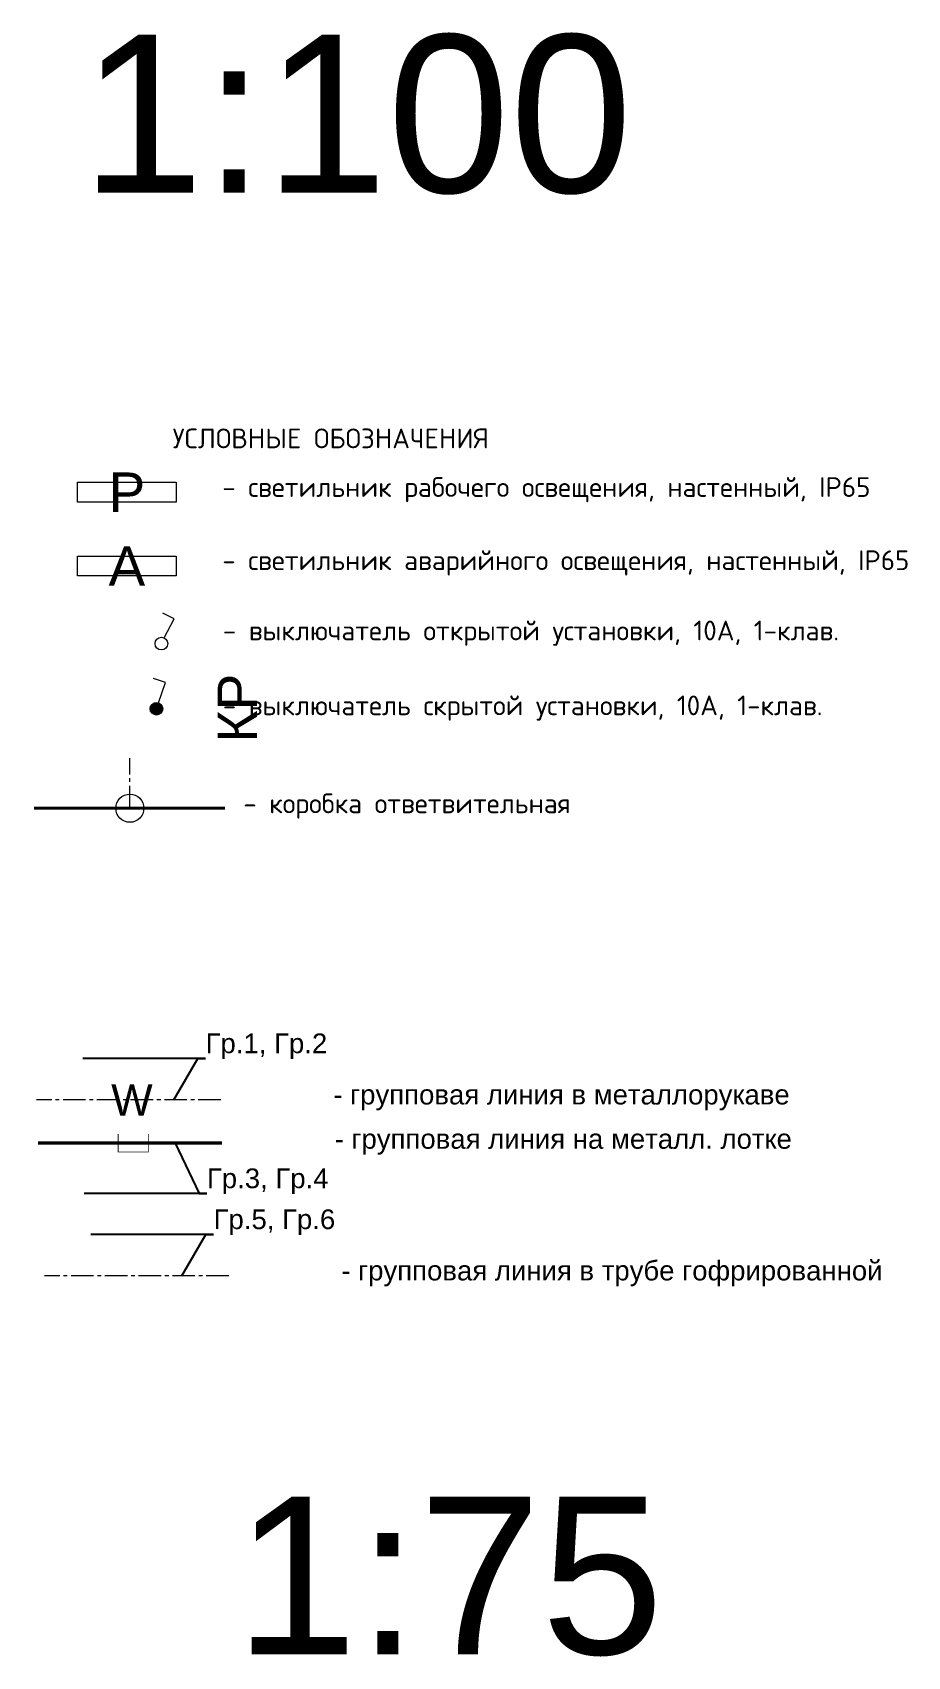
# Model space of a CAD drawing. Header units: millimetres. Extents: x -7047 to 653546, y -441812 to -147059.
# Drawn here: x 297678 to 308776, y -247826 to -227234 of the extents above; entities that cross this region are included whole.
import ezdxf
from ezdxf import colors
from ezdxf.entities.mleader import LeaderData, LeaderLine
from ezdxf.math import Vec2, Vec3

# ---------------------------------------------------------------- set-up
doc = ezdxf.new("R2010")
doc.units = ezdxf.units.MM
doc.linetypes.add('PHANTOM2', pattern=[31.75, 15.875, -3.175, 3.175, -3.175, 3.175, -3.175])
doc.linetypes.add('осевая2', pattern=[28.575, 19.05, -3.175, 3.175, -3.175])
for name, color, linetype, lineweight in [('$Osveshenie', 240, 'Continuous', 15), ('$Оbорудование', 173, 'Continuous', 20), ('Выключатель одноклавишный защищенный открытый', 5, 'Continuous', 15), ('ЭОМ_схема_т', 7, 'Continuous', 25)]:
    doc.layers.add(name, color=color, linetype=linetype, lineweight=lineweight)
doc.layers.add('$TEXT', color=250, linetype='Continuous')
doc.layers.add('1 этаж', color=7, linetype='Continuous')
doc.styles.add('Arial Annotative', font='arial.ttf', dxfattribs={"height": 2.5})
doc.styles.add('Arial-0', font='arial.ttf')
doc.styles.add('Анно2.0', font='arial.ttf', dxfattribs={"height": 2})
doc.styles.add('Аннот2.5', font='arial.ttf', dxfattribs={"height": 2.5})
doc.styles.add('ГОСТ', font='isocpeur.ttf')

# ---------------------------------------------------------------- blocks, each defined once
blk = doc.blocks.new('_None')

msp = doc.modelspace()

# ---------------------------------------------------------------- hatches: boundary and pattern name
at = {"layer": 'Выключатель одноклавишный защищенный открытый'}
h = msp.add_hatch(color=7, dxfattribs=at)
edge = h.paths.add_edge_path()
edge.add_arc((299250.3, -235809.1), 80, 0, 360)

# ---------------------------------------------------------------- linework, layer by layer
at = {"layer": '$Osveshenie', "color": 7}
for p, q in [((299474.8, -234669.7), (299332.8, -234596.1)), ((299350, -234910.9), (299474.8, -234669.7))]:
    msp.add_line(p, q, dxfattribs=at)
for points in [[(298250.4, -232937.5), (299500.4, -232937.5), (299500.4, -233187.5), (298250.4, -233187.5)], [(298250.4, -233874.8), (299500.4, -233874.8), (299500.4, -234124.8), (298250.4, -234124.8)]]:
    msp.add_lwpolyline(points, close=True, dxfattribs=at)
at = {"layer": '$Osveshenie', "color": 7, "linetype": 'осевая2', "ltscale": 15}
for points in [[(298912.6, -237069.9), (298912.6, -236435)], [(300065.9, -240768.6), (297727, -240768.6)], [(300167.4, -242999.6), (297828.5, -242999.6)]]:
    msp.add_lwpolyline(points, dxfattribs=at)
at = {"layer": '$Osveshenie', "color": 7, "linetype": 'PHANTOM2', "ltscale": 30, "const_width": 40}
for points in [[(297697.7, -237069.9), (300118.1, -237069.9)], [(300082.6, -241315.4), (297748.7, -241315.4)]]:
    msp.add_lwpolyline(points, dxfattribs=at)
at = {"layer": '$Osveshenie', "color": 7, "const_width": 10}
msp.add_lwpolyline([(298765.3, -241202.3), (298765.3, -241428.5), (299147.7, -241428.5), (299147.7, -241202.3)], dxfattribs=at)
at = {"layer": '$Osveshenie', "color": 7}
msp.add_circle((299313.2, -234981.9), 80, dxfattribs=at)
at = {"layer": '$Оbорудование', "color": 7}
msp.add_circle((298912.6, -237069.9), 178.3, dxfattribs=at)
at = {"layer": 'Выключатель одноклавишный защищенный открытый', "color": 7}
for p, q in [((299365.7, -235477), (299214.6, -235424.4)), ((299276.6, -235733.5), (299365.7, -235477))]:
    msp.add_line(p, q, dxfattribs=at)
msp.add_circle((299250.3, -235809.1), 80, dxfattribs=at)

# ---------------------------------------------------------------- texts
at = {"layer": '$Osveshenie', "color": 7, "style": 'Аннот2.5'}
for s, p in [('- групповая линия в металлорукаве', (301493.2, -240825.7)), ('- групповая линия на металл. лотке', (301510.1, -241387.3)), ('- групповая линия в трубе гофрированной', (301594.7, -243056.7))]:
    msp.add_text(s, height=250, dxfattribs=at).set_placement(p)
at = {"layer": '$Osveshenie', "color": 7}
for s, insert, char_height, width, attachment_point, style in [('Р', (298875.4, -233062.5), 500, 132.864, 5, 'Аннот2.5'), ('А', (298875.4, -233999.8), 500, 132.864, 5, 'Аннот2.5'), ('W', (299202.5, -240768.6), 400, 1563.282, 6, 'Анно2.0')]:
    msp.add_mtext(s, dxfattribs=dict(at, insert=insert, char_height=char_height, width=width, attachment_point=attachment_point, style=style))
at = {"layer": '$Оbорудование', "color": 7, "insert": (300026.2, -235800.2), "char_height": 500, "width": 1550.674, "attachment_point": 2, "rotation": 90, "style": 'Аннот2.5'}
msp.add_mtext('КР', dxfattribs=at)
at = {"layer": '1 этаж', "color": 7, "lineweight": 25, "style": 'ГОСТ'}
for s, p in [('УСЛОВНЫЕ ОБОЗНАЧЕНИЯ', (299455.6, -232505.5)), ('- светильник рабочего освещения, настенный, IP65', (300085.1, -233122.7)), ('- светильник аварийного освещения, настенный, IP65', (300085.1, -234050.4)), ('- выключатель открытой установки, 10А, 1-клав.', (300092.1, -234941.3)), ('- выключатель скрытой установки, 10А, 1-клав.', (300092.1, -235890.7)), ('- коробка ответвительная', (300351.6, -237133.2))]:
    msp.add_text(s, height=250, dxfattribs=at).set_placement(p)
at = {"layer": 'ЭОМ_схема_т', "color": 7, "transparency": 16777216, "char_height": 2000, "width": 3831.579, "attachment_point": 5, "style": 'Arial-0'}
for s, insert in [('1:100', (301790.2, -228277.6)), ('1:75', (302963.5, -246811.4))]:
    msp.add_mtext(s, dxfattribs=dict(at, insert=insert))

# ---------------------------------------------------------------- leaders
at = {"layer": '$TEXT', "color": 7}
ml = msp.add_multileader_mtext('Standard', dxfattribs=at)
ml.set_content('Гр.1, Гр.2', color=7, style='Arial Annotative')
ml.set_leader_properties(color=256)
ml.set_arrow_properties(name='NONE')
ml.build(insert=Vec2(0, 0))
ml.multileader.update_dxf_attribs({"text_left_attachment_type": 6, "text_right_attachment_type": 6, "dogleg_length": 1, "arrow_head_size": 300, "scale": 100})
ctx = ml.context
ctx.base_point, ctx.scale, ctx.char_height, ctx.arrow_head_size, ctx.landing_gap_size, ctx.plane_origin = Vec3(299873.3, -240245), 100, 250, 300, 0, Vec3(299470.9, -240768.6)
ctx.left_attachment, ctx.right_attachment = 6, 6
notes = []
notes.append((ctx, [(0, (1, 1, 0), (299773.3, -240245), (1, 0), 100, [(0, [(299470.9, -240768.6), (299773.3, -240245)], 0, [])])]))
ctx.mtext.insert, ctx.mtext.flow_direction = Vec3(299873.3, -239925.6), 5
ml = msp.add_multileader_mtext('Standard', dxfattribs=at)
ml.set_content('Гр.3, Гр.4', color=7, style='Arial Annotative')
ml.set_leader_properties(color=256)
ml.set_arrow_properties(name='NONE')
ml.build(insert=Vec2(0, 0))
ml.multileader.update_dxf_attribs({"text_left_attachment_type": 6, "text_right_attachment_type": 6, "dogleg_length": 1, "arrow_head_size": 300, "scale": 100})
ctx = ml.context
ctx.base_point, ctx.scale, ctx.char_height, ctx.arrow_head_size, ctx.landing_gap_size, ctx.plane_origin = Vec3(299890.2, -241956.7), 100, 250, 300, 0, Vec3(299487.9, -241315.4)
ctx.left_attachment, ctx.right_attachment = 6, 6
notes.append((ctx, [(0, (1, 1, 0), (299790.2, -241956.7), (1, 0), 100, [(0, [(299487.9, -241315.4), (299790.2, -241956.7)], 0, [])])]))
ctx.mtext.insert, ctx.mtext.flow_direction = Vec3(299890.2, -241637.3), 5
ml = msp.add_multileader_mtext('Standard', dxfattribs=at)
ml.set_content('Гр.5, Гр.6', color=7, style='Arial Annotative')
ml.set_leader_properties(color=256)
ml.set_arrow_properties(name='NONE')
ml.build(insert=Vec2(0, 0))
ml.multileader.update_dxf_attribs({"text_left_attachment_type": 6, "text_right_attachment_type": 6, "dogleg_length": 1, "arrow_head_size": 300, "scale": 100})
ctx = ml.context
ctx.base_point, ctx.scale, ctx.char_height, ctx.arrow_head_size, ctx.landing_gap_size, ctx.plane_origin = Vec3(299974.8, -242476), 100, 250, 300, 0, Vec3(299572.5, -242999.6)
ctx.left_attachment, ctx.right_attachment = 6, 6
notes.append((ctx, [(0, (1, 1, 0), (299874.8, -242476), (1, 0), 100, [(0, [(299572.5, -242999.6), (299874.8, -242476)], 0, [])])]))
ctx.mtext.insert, ctx.mtext.flow_direction = Vec3(299974.8, -242156.6), 5
for ctx, leaders in notes:
    for number, flags, end, landing, length, lines in leaders:
        leader = LeaderData()
        leader.index, (leader.has_last_leader_line, leader.has_dogleg_vector, leader.attachment_direction) = number, flags
        leader.last_leader_point, leader.dogleg_vector, leader.dogleg_length = Vec3(end), Vec3(landing), length
        for number, points, colour, breaks in lines:
            line = LeaderLine()
            line.index, line.vertices, line.color, line.breaks = number, Vec3.list(points), colors.encode_raw_color(colour), breaks
            leader.lines.append(line)
        ctx.leaders.append(leader)

doc.saveas('drawing.dxf')
